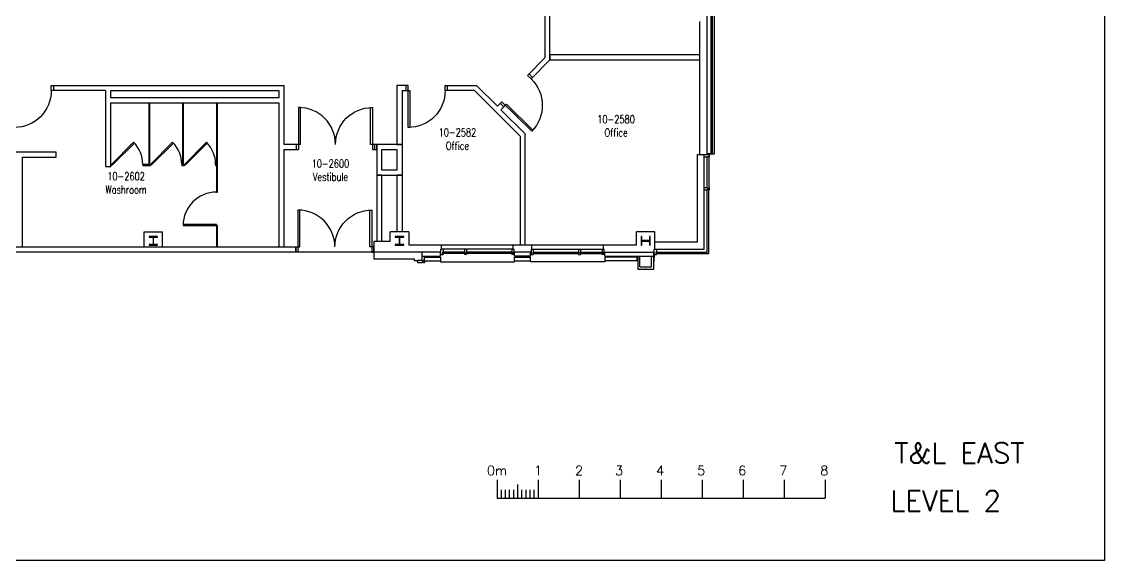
# Model space of a CAD drawing. Extents: x 11182 to 734459, y -1391328 to 152085.
# Drawn here: x 307589 to 333979, y -1110675 to -1097543 of the extents above; entities that cross this region are included whole.
import ezdxf
from ezdxf.enums import TextEntityAlignment as Align

# ---------------------------------------------------------------- set-up
doc = ezdxf.new("R2010")
doc.units = 0
doc.header["$LTSCALE"] = 500
doc.header["$MEASUREMENT"] = 0
doc.layers.get('0').update_dxf_attribs({"linetype": 'CONTINUOUS'})
doc.layers.add('0_Defpoints', color=106, linetype='CONTINUOUS', plot=False)
for name, color, linetype in [('0_room_data', 7, 'CONTINUOUS'), ('0_text', 7, 'CONTINUOUS'), ('1_Wall_Exist', 251, 'CONTINUOUS'), ('3_Text', 7, 'CONTINUOUS')]:
    doc.layers.add(name, color=color, linetype=linetype)
doc.styles.add('1_200', font='simplex.shx', dxfattribs={"width": 0.75, "height": 460})
doc.styles.get("Standard").update_dxf_attribs({"font": 'ROMANS', "height": 200})

# ---------------------------------------------------------------- blocks, each defined once
blk = doc.blocks.new('room_data')
at = {"layer": '3_Text', "style": '1_200', "width": 0.75}
for tag, p in [('ROOMNUM', (0, 0)), ('ROOMUSE', (0, -575))]:
    blk.add_attdef(tag, text='', height=345, dxfattribs=at).set_placement(p, align=Align.MIDDLE_CENTER)

msp = doc.modelspace()

# ---------------------------------------------------------------- linework, layer by layer
for p, q in [((319175, -1108711), (319175, -1109157)), ((319675, -1108825), (319675, -1109157)), ((320175, -1108711), (320175, -1109157)), ((321175, -1108711), (321175, -1109157)), ((322175, -1108711), (322175, -1109157)), ((323175, -1108711), (323175, -1109157)), ((324175, -1108711), (324175, -1109157)), ((325175, -1108711), (325175, -1109157)), ((326175, -1108711), (326175, -1109157)), ((327175, -1108711), (327175, -1109157)), ((319175, -1109157), (327175, -1109157)), ((319275, -1108958), (319275, -1109157)), ((319375, -1108958), (319375, -1109157)), ((319475, -1108958), (319475, -1109157)), ((319575, -1108958), (319575, -1109157)), ((319775, -1108958), (319775, -1109157)), ((319875, -1108958), (319875, -1109157)), ((319975, -1108958), (319975, -1109157)), ((320075, -1108958), (320075, -1109157))]:
    msp.add_line(p, q)
at = {"layer": '0_Defpoints'}
msp.add_lwpolyline([(276344, -1073659), (333979, -1073659), (333979, -1110675), (276344, -1110675)], close=True, dxfattribs=at)
at = {"layer": '1_Wall_Exist'}
for p, q in [((320340, -1096590), (320341, -1098424)), ((320466, -1098475), (320465, -1096590)), ((324299, -1100780), (324299, -1096800)), ((324399, -1100765), (324399, -1096800)), ((324424, -1100765), (324424, -1096800)), ((324469, -1096785), (324469, -1100775)), ((324118, -1100780), (324118, -1097543)), ((319920, -1098853), (320341, -1098424)), ((320466, -1098475), (320009, -1098941)), ((324118, -1098350), (320466, -1098350)), ((320466, -1098350), (320466, -1098475)), ((320466, -1098475), (324118, -1098475)), ((324118, -1098475), (324118, -1098350)), ((320009, -1098941), (319920, -1098853)), ((319955, -1098817), (320044, -1098905)), ((308311, -1099098), (313986, -1099098)), ((308311, -1099223), (308311, -1099098)), ((308361, -1099098), (308361, -1099223)), ((313986, -1100536), (313986, -1099098)), ((317011, -1099098), (316736, -1099098)), ((316736, -1099098), (316736, -1100536)), ((316961, -1099223), (316961, -1099098)), ((317011, -1100123), (317011, -1099098)), ((317911, -1099098), (318679, -1099098)), ((317911, -1099223), (317911, -1099098)), ((317961, -1099098), (317961, -1099223)), ((319184, -1099603), (318679, -1099098)), ((309636, -1099223), (308311, -1099223)), ((309636, -1099223), (309636, -1101074)), ((309761, -1099223), (313861, -1099223)), ((309761, -1099398), (309761, -1099223)), ((313861, -1099398), (309761, -1099398)), ((313861, -1099223), (313861, -1099398)), ((316861, -1099223), (317051, -1099223)), ((316861, -1099223), (316861, -1102670)), ((317051, -1099223), (317051, -1100123)), ((318627, -1099223), (317911, -1099223)), ((318627, -1099223), (319096, -1099691)), ((319736, -1100332), (318627, -1099223)), ((309761, -1099523), (313861, -1099523)), ((309761, -1101074), (309761, -1099523)), ((310686, -1099523), (310686, -1101023)), ((310711, -1101023), (310711, -1099523)), ((311511, -1099523), (311511, -1101023)), ((311536, -1101023), (311536, -1099523)), ((312336, -1099523), (312336, -1101023)), ((312361, -1101698), (312361, -1099523)), ((313861, -1099523), (313861, -1103034)), ((314382, -1099636), (314338, -1099636)), ((314338, -1099636), (314338, -1100661)), ((314382, -1100536), (314382, -1099636)), ((316093, -1100536), (316093, -1099636)), ((316093, -1099636), (316138, -1099636)), ((316138, -1099636), (316138, -1100661)), ((319289, -1099495), (319184, -1099603)), ((319254, -1099531), (319344, -1099619)), ((319272, -1099691), (319407, -1099554)), ((320021, -1100213), (319289, -1099495)), ((319407, -1099554), (320049, -1100185)), ((319861, -1100280), (319272, -1099691)), ((317051, -1100123), (317011, -1100123)), ((320049, -1100185), (320021, -1100213)), ((319736, -1100332), (319736, -1102980)), ((319861, -1102980), (319861, -1100280)), ((310318, -1100484), (309779, -1101023)), ((309797, -1101041), (310336, -1100502)), ((310336, -1100502), (310318, -1100484)), ((311269, -1100484), (310730, -1101023)), ((310748, -1101041), (311287, -1100502)), ((311287, -1100502), (311269, -1100484)), ((312094, -1100484), (311555, -1101023)), ((311573, -1101041), (312112, -1100502)), ((312112, -1100502), (312094, -1100484)), ((314382, -1100536), (313986, -1100536)), ((313986, -1103034), (313986, -1100661)), ((313986, -1100661), (314338, -1100661)), ((314287, -1100661), (314287, -1100536)), ((316138, -1100536), (316093, -1100536)), ((316246, -1100536), (316138, -1100536)), ((316138, -1100661), (316246, -1100661)), ((316189, -1100536), (316189, -1100661)), ((316861, -1100536), (316246, -1100536)), ((316246, -1100536), (316246, -1102905)), ((316246, -1100661), (316246, -1100536)), ((316371, -1100661), (316736, -1100661)), ((316371, -1101161), (316371, -1100661)), ((316736, -1100536), (316861, -1100536)), ((316736, -1100661), (316736, -1101161)), ((308432, -1100723), (306333, -1100723)), ((307608, -1103034), (307608, -1100848)), ((307608, -1100848), (308432, -1100848)), ((308432, -1100848), (308432, -1100723)), ((324058, -1102920), (324058, -1100780)), ((324058, -1100780), (324299, -1100780)), ((324226, -1103088), (324226, -1100790)), ((324355, -1100790), (324226, -1100790)), ((324226, -1100840), (324299, -1100840)), ((324424, -1100765), (324299, -1100765)), ((324469, -1100775), (324299, -1100775)), ((324299, -1100829), (324336, -1100829)), ((324299, -1101604), (324299, -1100829)), ((324336, -1100829), (324336, -1101604)), ((324336, -1100840), (324355, -1100840)), ((324355, -1100840), (324355, -1100790)), ((309636, -1101074), (309761, -1101074)), ((309779, -1101023), (309761, -1101023)), ((309761, -1101048), (309779, -1101048)), ((309779, -1101048), (309779, -1101023)), ((309779, -1101023), (309797, -1101041)), ((310541, -1101023), (310541, -1101048)), ((310686, -1101023), (310541, -1101023)), ((310541, -1101048), (310730, -1101048)), ((310730, -1101023), (310711, -1101023)), ((310730, -1101048), (310730, -1101023)), ((310730, -1101023), (310748, -1101041)), ((311492, -1101023), (311492, -1101048)), ((311511, -1101023), (311492, -1101023)), ((311492, -1101048), (311555, -1101048)), ((311555, -1101023), (311536, -1101023)), ((311555, -1101048), (311555, -1101023)), ((311555, -1101023), (311573, -1101041)), ((312317, -1101023), (312317, -1101048)), ((312336, -1101023), (312317, -1101023)), ((312317, -1101048), (312336, -1101048)), ((312336, -1101048), (312336, -1101698)), ((316736, -1101161), (316371, -1101161)), ((316371, -1101286), (316246, -1101286)), ((316246, -1101286), (316861, -1101286)), ((316371, -1102905), (316371, -1101286)), ((316861, -1101286), (316736, -1101286)), ((316736, -1101286), (316736, -1102670)), ((312336, -1101698), (312361, -1101698)), ((324226, -1101590), (324299, -1101590)), ((324226, -1101640), (324299, -1101640)), ((324299, -1101604), (324336, -1101604)), ((324299, -1103161), (324299, -1101629)), ((324299, -1101629), (324336, -1101629)), ((324336, -1101590), (324355, -1101590)), ((324336, -1103198), (324336, -1101629)), ((324336, -1101640), (324355, -1101640)), ((324355, -1101640), (324355, -1101590)), ((314367, -1102136), (314323, -1102136)), ((314323, -1102136), (314323, -1103161)), ((314367, -1103036), (314367, -1102136)), ((316078, -1103036), (316078, -1102136)), ((316078, -1102136), (316123, -1102136)), ((316123, -1102136), (316123, -1103161)), ((312336, -1102485), (311523, -1102485)), ((311523, -1102485), (311523, -1102511)), ((311523, -1102511), (312361, -1102511)), ((312336, -1102485), (312336, -1103034)), ((312361, -1103034), (312361, -1102511)), ((310573, -1102670), (311025, -1102670)), ((310573, -1103034), (310573, -1102670)), ((310902, -1102778), (310696, -1102778)), ((310696, -1102778), (310696, -1102792)), ((310699, -1102795), (310791, -1102795)), ((310794, -1102798), (310794, -1102973)), ((310804, -1102973), (310804, -1102798)), ((310807, -1102795), (310899, -1102795)), ((310902, -1102792), (310902, -1102778)), ((311025, -1103034), (311025, -1102670)), ((317025, -1102670), (316573, -1102670)), ((316573, -1102905), (316573, -1102670)), ((316902, -1102778), (316696, -1102778)), ((316696, -1102778), (316696, -1102792)), ((316699, -1102795), (316791, -1102795)), ((316794, -1102798), (316794, -1102973)), ((316804, -1102973), (316804, -1102798)), ((316807, -1102795), (316899, -1102795)), ((316902, -1102792), (316902, -1102778)), ((317025, -1102670), (317025, -1102980)), ((323025, -1102670), (322573, -1102670)), ((322573, -1102980), (322573, -1102670)), ((322705, -1102783), (322691, -1102783)), ((322691, -1102783), (322691, -1102989)), ((322708, -1102877), (322708, -1102786)), ((322889, -1102786), (322889, -1102877)), ((322907, -1102783), (322892, -1102783)), ((322907, -1102989), (322907, -1102783)), ((323025, -1103088), (323025, -1102670)), ((301402, -1103034), (314272, -1103034)), ((310696, -1102979), (310696, -1102994)), ((310696, -1102994), (310902, -1102994)), ((310791, -1102976), (310699, -1102976)), ((310899, -1102976), (310807, -1102976)), ((310902, -1102994), (310902, -1102979)), ((314272, -1103034), (314272, -1103158)), ((314272, -1103161), (314272, -1103036)), ((314272, -1103036), (314367, -1103036)), ((316174, -1103036), (316078, -1103036)), ((316573, -1102905), (316174, -1102905)), ((316174, -1102905), (316174, -1103333)), ((316174, -1103161), (316174, -1103036)), ((316696, -1102979), (316696, -1102994)), ((316696, -1102994), (316902, -1102994)), ((316791, -1102976), (316699, -1102976)), ((316899, -1102976), (316807, -1102976)), ((316902, -1102994), (316902, -1102979)), ((317025, -1102980), (322573, -1102980)), ((319589, -1103088), (317809, -1103088)), ((317809, -1103217), (317809, -1103088)), ((317825, -1103088), (317825, -1102980)), ((317859, -1103088), (317859, -1103161)), ((318384, -1103088), (318384, -1103161)), ((318434, -1103088), (318434, -1103161)), ((319539, -1103088), (319539, -1103161)), ((319573, -1103088), (319573, -1102980)), ((319589, -1103088), (319589, -1103217)), ((320009, -1103088), (321789, -1103088)), ((320009, -1103088), (320009, -1103217)), ((320025, -1103088), (320025, -1102980)), ((320059, -1103088), (320059, -1103161)), ((321164, -1103088), (321164, -1103161)), ((321214, -1103088), (321214, -1103161)), ((321739, -1103088), (321739, -1103161)), ((321773, -1103088), (321773, -1102980)), ((321789, -1103217), (321789, -1103088)), ((322691, -1102989), (322705, -1102989)), ((322708, -1102986), (322708, -1102894)), ((322886, -1102880), (322711, -1102880)), ((322711, -1102891), (322886, -1102891)), ((322889, -1102894), (322889, -1102986)), ((322892, -1102989), (322907, -1102989)), ((323009, -1103088), (324226, -1103088)), ((323009, -1103217), (323009, -1103088)), ((324058, -1102920), (323025, -1102920)), ((323059, -1103088), (323059, -1103161)), ((301402, -1103158), (314272, -1103158)), ((314323, -1103161), (314272, -1103161)), ((317349, -1103161), (314323, -1103161)), ((316123, -1103161), (316174, -1103161)), ((317168, -1103333), (316174, -1103333)), ((317168, -1103377), (317168, -1103333)), ((317809, -1103161), (317349, -1103161)), ((317349, -1103361), (317349, -1103161)), ((317349, -1103261), (317794, -1103261)), ((317404, -1103286), (317794, -1103286)), ((317404, -1103376), (317404, -1103286)), ((317794, -1103261), (317794, -1103161)), ((317794, -1103286), (317794, -1103401)), ((317809, -1103217), (317859, -1103217)), ((318397, -1103161), (317845, -1103161)), ((317845, -1103161), (317845, -1103198)), ((318397, -1103198), (317845, -1103198)), ((317859, -1103198), (317859, -1103217)), ((318384, -1103198), (318384, -1103217)), ((318434, -1103217), (318384, -1103217)), ((318397, -1103161), (318397, -1103198)), ((319552, -1103161), (318422, -1103161)), ((318422, -1103161), (318422, -1103198)), ((319552, -1103198), (318422, -1103198)), ((318434, -1103198), (318434, -1103217)), ((319539, -1103198), (319539, -1103217)), ((319589, -1103217), (319539, -1103217)), ((319552, -1103161), (319552, -1103198)), ((320009, -1103161), (319589, -1103161)), ((319604, -1103261), (319604, -1103161)), ((319994, -1103261), (319604, -1103261)), ((319604, -1103286), (319994, -1103286)), ((319604, -1103401), (319604, -1103286)), ((319994, -1103261), (319994, -1103161)), ((319994, -1103401), (319994, -1103286)), ((320009, -1103217), (320059, -1103217)), ((320045, -1103161), (321175, -1103161)), ((320045, -1103161), (320045, -1103198)), ((320045, -1103198), (321175, -1103198)), ((320059, -1103198), (320059, -1103217)), ((321164, -1103198), (321164, -1103217)), ((321164, -1103217), (321214, -1103217)), ((321175, -1103161), (321175, -1103198)), ((321200, -1103161), (321752, -1103161)), ((321200, -1103161), (321200, -1103198)), ((321200, -1103198), (321752, -1103198)), ((321214, -1103198), (321214, -1103217)), ((321739, -1103198), (321739, -1103217)), ((321789, -1103217), (321739, -1103217)), ((321752, -1103161), (321752, -1103198)), ((321789, -1103161), (323009, -1103161)), ((321804, -1103261), (321804, -1103161)), ((321804, -1103261), (322994, -1103261)), ((322594, -1103286), (321804, -1103286)), ((321804, -1103286), (321804, -1103401)), ((322594, -1103376), (322594, -1103286)), ((322604, -1103261), (322604, -1103576)), ((322658, -1103522), (322658, -1103261)), ((322940, -1103522), (322940, -1103261)), ((322994, -1103576), (322994, -1103161)), ((323005, -1103209), (323000, -1103394)), ((323001, -1103395), (323006, -1103210)), ((323021, -1103209), (323005, -1103209)), ((323006, -1103210), (323021, -1103210)), ((323009, -1103217), (323059, -1103217)), ((323021, -1103210), (323021, -1103209)), ((323045, -1103161), (324299, -1103161)), ((323045, -1103161), (323045, -1103198)), ((323045, -1103198), (324336, -1103198)), ((323059, -1103198), (323059, -1103217)), ((317247, -1103377), (317168, -1103377)), ((317247, -1103361), (317349, -1103361)), ((317247, -1103425), (317247, -1103361)), ((317349, -1103425), (317247, -1103425)), ((317349, -1103361), (317349, -1103378)), ((317349, -1103378), (317380, -1103378)), ((317380, -1103406), (317349, -1103406)), ((317349, -1103406), (317349, -1103425)), ((317380, -1103378), (317380, -1103361)), ((317380, -1103361), (317408, -1103361)), ((317380, -1103425), (317380, -1103406)), ((317408, -1103425), (317380, -1103425)), ((317404, -1103376), (317794, -1103376)), ((317408, -1103361), (317408, -1103425)), ((317794, -1103401), (319604, -1103401)), ((319604, -1103376), (319994, -1103376)), ((321804, -1103401), (319994, -1103401)), ((322594, -1103376), (321804, -1103376)), ((322604, -1103576), (322794, -1103576)), ((322658, -1103522), (322940, -1103522)), ((322794, -1103576), (322794, -1103566)), ((322794, -1103566), (322804, -1103566)), ((322804, -1103566), (322804, -1103576)), ((322804, -1103576), (322994, -1103576)), ((322996, -1103386), (322996, -1103395)), ((322997, -1103386), (322996, -1103386)), ((322996, -1103395), (323001, -1103395)), ((322997, -1103394), (322997, -1103386)), ((323000, -1103394), (322997, -1103394))]:
    msp.add_line(p, q, dxfattribs=at)
at = {"layer": '1_Wall_Exist', "extrusion": (0, 0, -1)}
for centre, start, end in [((-319379, -1099583), 134.4571, 224.4571), ((-307411, -1099223), 180, 270), ((-317011, -1099223), 180, 270), ((-316138, -1100536), 360, 90), ((-316123, -1103036), 360, 90)]:
    msp.add_arc(centre, 900, start, end, dxfattribs=at)
at = {"layer": '1_Wall_Exist'}
for centre, radius, start, end in [((314338, -1100536), 900, 0, 90), ((309779, -1101023), 762, 0, 45), ((310730, -1101023), 762, 0, 45), ((311555, -1101023), 762, 0, 45), ((312336, -1102511), 813, 90, 180), ((314323, -1103036), 900, 0, 90), ((310699, -1102792), 3, 180, 270), ((310791, -1102798), 3, 0, 90), ((310807, -1102798), 3, 90, 180), ((310899, -1102792), 3, 270, 0), ((316699, -1102792), 3, 180, 270), ((316791, -1102798), 3, 0, 90), ((316807, -1102798), 3, 90, 180), ((316899, -1102792), 3, 270, 0), ((322705, -1102786), 3, 0, 90), ((322892, -1102786), 3, 90, 180), ((310699, -1102979), 3, 90, 180), ((310791, -1102973), 3, 270, 0), ((310807, -1102973), 3, 180, 270), ((310899, -1102979), 3, 0, 90), ((316699, -1102979), 3, 90, 180), ((316791, -1102973), 3, 270, 0), ((316807, -1102973), 3, 180, 270), ((316899, -1102979), 3, 0, 90), ((322705, -1102986), 3, 270, 0), ((322711, -1102877), 3, 180, 270), ((322711, -1102894), 3, 90, 180), ((322886, -1102877), 3, 270, 0), ((322886, -1102894), 3, 0, 90), ((322892, -1102986), 3, 180, 270)]:
    msp.add_arc(centre, radius, start, end, dxfattribs=at)

# ---------------------------------------------------------------- block references
at = {"layer": '0_room_data', "xscale": 0.5657139806978375, "yscale": 0.5657139806978375, "zscale": 0.5657139806978375}
for p, values in [((322077, -1099924), {'ROOMNUM': '10-2580', 'ROOMUSE': 'Office'}), ((318211, -1100243), {'ROOMNUM': '10-2582', 'ROOMUSE': 'Office'}), ((315115, -1101003), {'ROOMNUM': '10-2600', 'ROOMUSE': 'Vestibule'}), ((310134, -1101313), {'ROOMNUM': '10-2602', 'ROOMUSE': 'Washroom'})]:
    msp.add_blockref('room_data', p, dxfattribs=at).add_auto_attribs(values)

# ---------------------------------------------------------------- texts
at = {"layer": '0_text'}
for s, p in [('T&L EAST', (328861, -1108308)), ('LEVEL 2', (328761, -1109475))]:
    msp.add_text(s, height=500, rotation=0, dxfattribs=at).set_placement(p)
for s, p in [('0m', (319175, -1108486)), ('1', (320175, -1108486)), ('2', (321175, -1108486)), ('3', (322152, -1108486)), ('4', (323152, -1108486)), ('5', (324152, -1108486)), ('6', (325152, -1108486)), ('7', (326152, -1108486)), ('8', (327152, -1108486))]:
    msp.add_text(s, height=231, rotation=0, dxfattribs=at).set_placement(p, align=Align.MIDDLE_CENTER)

doc.saveas('drawing.dxf')
